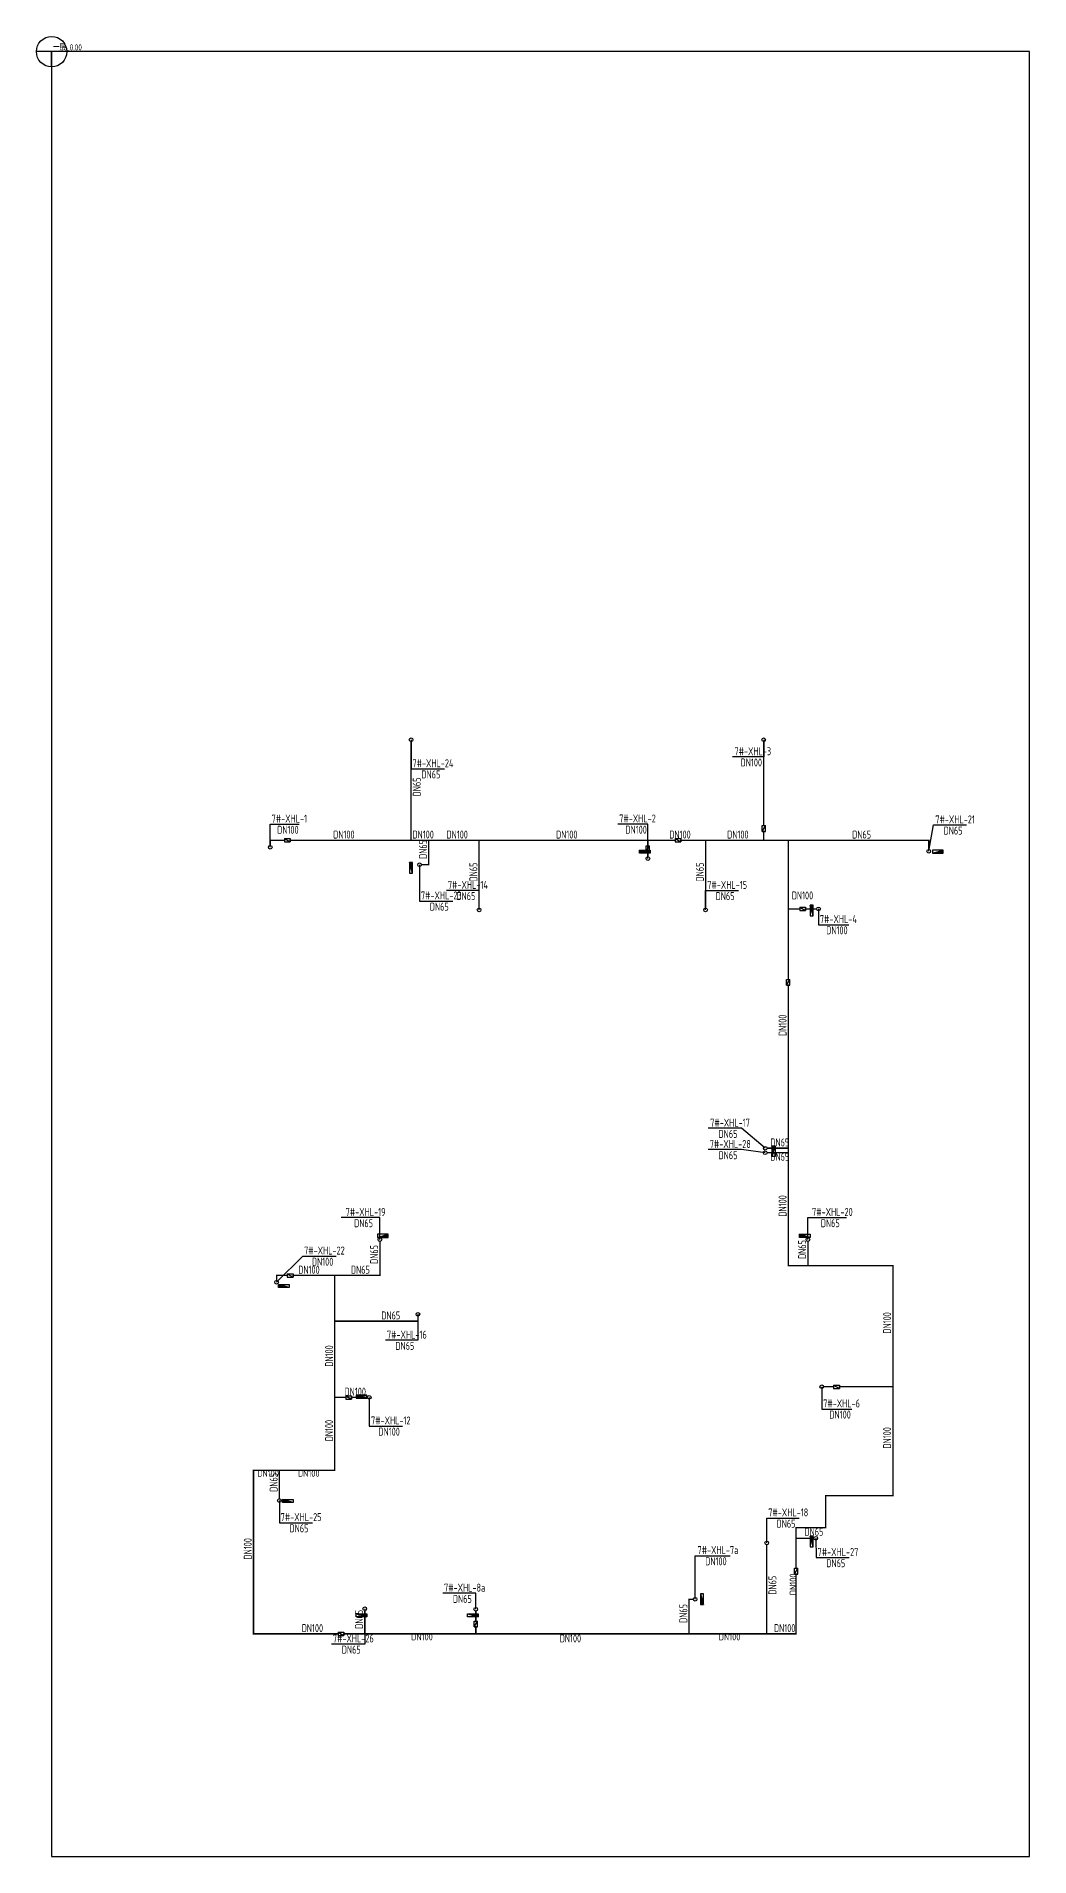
# Model space of a CAD drawing. Header units: millimetres. Extents: x 38276 to 732616, y -569659 to 393546.
# Drawn here: x 38276 to 103484, y 96341 to 215774 of the extents above; entities that cross this region are included whole.
import ezdxf

# ---------------------------------------------------------------- set-up
doc = ezdxf.new("R2010")
doc.units = ezdxf.units.MM
doc.header["$LTSCALE"] = 1000
for name, color, linetype in [('DIM_消防', 3, 'Continuous'), ('EQUIP_消火栓', 7, 'Continuous'), ('PIPE-消防', 1, 'Continuous'), ('S-Xh_注释', 3, 'Continuous'), ('TEXT_消防', 7, 'Continuous'), ('VALVE_消防', 7, 'Continuous'), ('VPIPE-消防', 1, 'Continuous')]:
    doc.layers.add(name, color=color, linetype=linetype)
doc.styles.add('_TWT_PIPEDN', font='GBENOR', dxfattribs={"width": 0.7, "height": 3.5, "bigfont": 'HZTXT'})
doc.styles.add('_TWT_SERIAL', font='GBENOR', dxfattribs={"width": 0.7, "height": 3.5, "bigfont": 'HZTXT'})
doc.styles.get("Standard").update_dxf_attribs({"font": 'gbenor.shx', "bigfont": 'gbcbig.shx'})

# ---------------------------------------------------------------- blocks, each defined once
blk = doc.blocks.new('Floorbase')
for p, q in [((0, 0), (-1000, 0)), ((0, -1000), (0, 0))]:
    blk.add_line(p, q)
blk.add_circle((0, 0), 1000)
at = {"style": '_TWT_PIPEDN', "width": 0.8}
blk.add_attdef('Elevation', (92, 81), '', height=400, dxfattribs=at)
blk = doc.blocks.new('$TwtSys$00000434')
for p, q in [((-0.5, 0.5), (-0.5, -0.5)), ((-0.5, -0.5), (0.5, 0.5)), ((0.5, 0.5), (-0.5, 0.5)), ((0.5, -0.5), (0.5, 0.5)), ((-0.5, -0.5), (0.5, -0.5))]:
    blk.add_line(p, q)
blk.add_solid([(0.5, -0.5), (0.5, 0.5), (-0.5, -0.5)])
blk = doc.blocks.new('$VALVE$00000316')
for p, q in [((-125, 72), (125, -72)), ((-125, 72), (-125, -72)), ((-125, 72), (125, 72)), ((125, 72), (125, -72)), ((-125, -72), (125, -72))]:
    blk.add_line(p, q)
at = {"const_width": 21.1}
blk.add_lwpolyline([(-11, 0, 1), (11, 0, 1)], format="xyb", close=True, dxfattribs=at)
for p in [(-125, 0), (125, 0)]:
    blk.add_point(p)
at = {"color": 7, "flags": 9}
for tag in ['XSIZE', 'YSIZE']:
    blk.add_attdef(tag, (0, 0), '', height=0.5, dxfattribs=at)

msp = doc.modelspace()

# ---------------------------------------------------------------- hatches: boundary and pattern name
at = {"layer": 'PIPE-消防'}
for points in [[(53626, 163027), (53581, 163027), (53581, 163072)], [(53626, 163027), (53626, 163072), (53581, 163072)], [(96866, 163027), (96866, 163072), (96911, 163072)], [(96866, 163027), (96911, 163027), (96911, 163072)], [(64036, 161420), (64036, 161375), (64081, 161375)], [(64036, 161420), (64081, 161420), (64081, 161375)], [(87640, 135122), (87640, 135077), (87595, 135077)], [(87640, 135122), (87595, 135122), (87595, 135077)], [(94505, 135122), (94550, 135122), (94550, 135167)], [(94505, 135122), (94505, 135167), (94550, 135167)], [(54048, 134474), (54003, 134474), (54003, 134519)], [(54048, 134474), (54048, 134519), (54003, 134519)], [(60826, 134474), (60826, 134429), (60871, 134429)], [(60826, 134474), (60871, 134474), (60871, 134429)], [(63326, 131474), (63371, 131474), (63371, 131429)], [(63326, 131474), (63326, 131429), (63371, 131429)], [(52531, 121689), (52486, 121689), (52486, 121734)], [(52531, 121689), (52531, 121734), (52486, 121734)], [(57868, 121689), (57913, 121689), (57913, 121644)], [(57868, 121689), (57868, 121644), (57913, 121644)], [(90090, 120033), (90045, 120033), (90045, 120078)], [(90090, 120033), (90090, 120078), (90045, 120078)], [(94505, 120033), (94505, 119988), (94550, 119988)], [(94505, 120033), (94550, 120033), (94550, 119988)], [(88155, 117916), (88155, 117961), (88110, 117961)], [(88155, 117916), (88110, 117916), (88110, 117961)], [(90090, 117916), (90135, 117916), (90135, 117871)], [(90090, 117916), (90090, 117871), (90135, 117871)], [(81126, 113226), (81081, 113226), (81081, 113271)], [(81126, 113226), (81126, 113271), (81081, 113271)], [(52531, 110958), (52486, 110958), (52486, 110913)], [(52531, 110958), (52531, 110913), (52486, 110913)], [(88155, 110958), (88200, 110958), (88200, 110913)], [(88155, 110958), (88155, 110913), (88200, 110913)]]:
    msp.add_hatch(color=256, dxfattribs=at).paths.add_polyline_path(points)

# ---------------------------------------------------------------- linework, layer by layer
at = {"layer": 'DIM_消防'}
for p, q in [((62876, 169624), (62876, 167714)), ((86026, 169624), (86026, 168500)), ((86026, 168500), (83974, 168500)), ((62876, 167714), (65072, 167714)), ((53626, 162574), (53626, 164082)), ((53626, 164082), (55525, 164082)), ((78426, 164090), (76450, 164090)), ((78426, 161824), (78426, 164090)), ((96866, 162310), (97176, 164030)), ((97176, 164030), (99342, 164030)), ((63436, 161420), (63436, 159040)), ((63436, 159040), (65614, 159040)), ((67343, 159732), (65206, 159732)), ((67343, 158462), (67343, 159732)), ((82208, 158462), (82208, 159732)), ((82208, 159732), (84375, 159732)), ((89626, 158524), (89626, 157490)), ((89626, 157490), (91613, 157490)), ((84574, 144130), (82385, 144130)), ((86126, 142824), (84574, 144130)), ((84574, 142730), (82385, 142730)), ((86126, 142524), (84574, 142730)), ((60826, 138270), (58286, 138270)), ((60826, 136824), (60826, 138270)), ((88926, 136824), (88926, 138270)), ((88926, 138270), (91466, 138270)), ((54048, 134027), (55764, 135742)), ((55764, 135742), (57948, 135742)), ((63326, 131924), (63326, 130220)), ((63326, 130220), (61204, 130220)), ((89842, 127174), (89842, 125710)), ((60126, 126474), (60126, 124592)), ((89842, 125710), (91814, 125710)), ((60126, 124592), (62316, 124592)), ((54226, 119700), (54226, 118250)), ((54226, 118250), (56404, 118250)), ((86226, 116926), (86226, 118556)), ((86226, 118556), (88356, 118556)), ((89446, 117230), (89476, 115960)), ((81526, 113226), (81526, 116086)), ((81526, 116086), (83828, 116086)), ((89476, 115960), (91642, 115960)), ((67126, 113620), (64952, 113620)), ((67126, 112574), (67126, 113620)), ((59836, 112600), (59836, 110290)), ((59836, 110290), (57654, 110290))]:
    msp.add_line(p, q, dxfattribs=at)
at = {"layer": 'PIPE-消防', "ltscale": 1.5, "const_width": 90}
for points in [[(62876, 169504), (62876, 163027)], [(86026, 169504), (86026, 163987)], [(86026, 163613), (86026, 163027)], [(53626, 162694), (53626, 163027)], [(53626, 163027), (54558, 163027)], [(54933, 163027), (62876, 163027)], [(62876, 163027), (64036, 163027)], [(64036, 161420), (64036, 163027)], [(64036, 163027), (67343, 163027)], [(67343, 158582), (67343, 163027)], [(67343, 163027), (78426, 163027)], [(78426, 162667), (78426, 163027)], [(78426, 163027), (80210, 163027)], [(80585, 163027), (82208, 163027)], [(82208, 158582), (82208, 163027)], [(82208, 163027), (86026, 163027)], [(86026, 163027), (87640, 163027)], [(87640, 163027), (87640, 158524)], [(96866, 163027), (87640, 163027)], [(96866, 162430), (96866, 163027)], [(63556, 161420), (64036, 161420)], [(78426, 161944), (78426, 162293)], [(87640, 158524), (87640, 153897)], [(88396, 158524), (87640, 158524)], [(89506, 158524), (88770, 158524)], [(87640, 153523), (87640, 142824)], [(86246, 142824), (87640, 142824)], [(86246, 142524), (87640, 142524)], [(87640, 142824), (87640, 142524)], [(87640, 142524), (87640, 135122)], [(60826, 136704), (60826, 134474)], [(88926, 136704), (88926, 135122)], [(87640, 135122), (88926, 135122)], [(88926, 135122), (94505, 135122)], [(94505, 135122), (94505, 127174)], [(54048, 134147), (54048, 134474)], [(54748, 134474), (54048, 134474)], [(57868, 134474), (55123, 134474)], [(57868, 134474), (60826, 134474)], [(57868, 131474), (57868, 134474)], [(57868, 126474), (57868, 131474)], [(63326, 131474), (57868, 131474)], [(63326, 131804), (63326, 131474)], [(89962, 127174), (90618, 127174)], [(90993, 127174), (94505, 127174)], [(94505, 127174), (94505, 120033)], [(57868, 121689), (57868, 126474)], [(58598, 126474), (57868, 126474)], [(60006, 126474), (58973, 126474)], [(52531, 110958), (52531, 121689)], [(52531, 121689), (54226, 121689)], [(54226, 119820), (54226, 121689)], [(54226, 121689), (57868, 121689)], [(90090, 120033), (90090, 117916)], [(90090, 120033), (94505, 120033)], [(90090, 117916), (88155, 117916)], [(88155, 117916), (88155, 117230)], [(89326, 117230), (88155, 117230)], [(88155, 117230), (88155, 115257)], [(86226, 116806), (86226, 110958)], [(88155, 114883), (88155, 110958)], [(59836, 112450), (59836, 110958)], [(67126, 112454), (67126, 111787)], [(81126, 113226), (81126, 110958)], [(81406, 113226), (81126, 113226)], [(67126, 111413), (67126, 110958)], [(52531, 110958), (58088, 110958)], [(58463, 110958), (59836, 110958)], [(59836, 110958), (67126, 110958)], [(67126, 110958), (81126, 110958)], [(81126, 110958), (86226, 110958)], [(86226, 110958), (88155, 110958)]]:
    msp.add_lwpolyline(points, dxfattribs=at)
at = {"layer": 'S-Xh_注释'}
msp.add_lwpolyline([(39276, 96341), (103484, 96341), (103484, 214774), (39276, 214774)], close=True, dxfattribs=at)
at = {"layer": 'VPIPE-消防'}
for centre in [(62876, 169624), (86026, 169624), (53626, 162574), (96866, 162310), (63436, 161420), (78426, 161824), (67343, 158462), (82208, 158462), (89626, 158524), (86126, 142824), (86126, 142524), (60826, 136824), (88926, 136824), (54048, 134027), (63326, 131924), (89842, 127174), (60126, 126474), (54226, 119700), (86226, 116926), (89446, 117230), (59836, 112600), (67126, 112574), (81526, 113226)]:
    msp.add_circle(centre, 120, dxfattribs=at)

# ---------------------------------------------------------------- block references
at = {"layer": 'EQUIP_消火栓', "zscale": 700}
for p, xscale, yscale, rotation in [((62876, 161224), 700, 200, 90), ((89176, 158424), -700, -200, 270), ((86676, 142624), -700, 200, 270), ((88726, 137074), 700, -200, 180), ((59626, 126524), 700, 200, 180), ((89176, 117024), 700, 200, 90), ((81976, 113224), 700, 200, 270)]:
    msp.add_blockref('$TwtSys$00000434', p, dxfattribs=dict(at, xscale=xscale, yscale=yscale, rotation=rotation))
for p, xscale, yscale in [((78226, 162274), -700, 200), ((97466, 162274), 700, 200), ((61026, 137074), 700, 200), ((54526, 133774), -700, 200), ((54776, 119674), -700, 200), ((59626, 112174), 700, -200), ((66926, 112174), 700, -200)]:
    msp.add_blockref('$TwtSys$00000434', p, dxfattribs=dict(at, xscale=xscale, yscale=yscale))
at = {"layer": 'S-Xh_注释', "color": 0}
msp.add_blockref('Floorbase', (39276, 214774), dxfattribs=at).add_auto_attribs({'Elevation': '一层_0.00'})
at = {"layer": 'VALVE_消防', "zscale": 1.5}
for p, xscale, yscale, rotation in [((86026, 163800), -1.5, -1.5, 270), ((78426, 162480), 1.5, 1.5, 90), ((88583, 158524), -1.5, -1.5, 180), ((87640, 153710), -1.5, -1.5, 270), ((54936, 134474), -1.5, -1.5, 180), ((58786, 126474), -1.5, -1.5, 180), ((88155, 115070), -1.5, -1.5, 270), ((67126, 111600), -1.5, -1.5, 270)]:
    msp.add_blockref('$VALVE$00000316', p, dxfattribs=dict(at, xscale=xscale, yscale=yscale, rotation=rotation))
at = {"layer": 'VALVE_消防', "xscale": 1.5, "yscale": 1.5, "zscale": 1.5}
for p in [(54746, 163027), (80398, 163027), (90806, 127174), (58276, 110958)]:
    msp.add_blockref('$VALVE$00000316', p, dxfattribs=at)

# ---------------------------------------------------------------- texts
at = {"layer": 'DIM_消防', "color": 7, "style": '_TWT_SERIAL', "width": 0.7}
for s, p in [('7#-XHL-3', (84106, 168605)), ('7#-XHL-24', (62963, 167819)), ('DN65', (63554, 167084)), ('DN100', (84510, 167870)), ('7#-XHL-1', (53718, 164187)), ('DN100', (54085, 163452)), ('7#-XHL-2', (76540, 164195)), ('DN100', (76948, 163460)), ('7#-XHL-21', (97294, 164135)), ('DN65', (97839, 163400)), ('7#-XHL-14', (65295, 159837)), ('7#-XHL-15', (82321, 159837)), ('7#-XHL-23', (63523, 159145)), ('DN65', (64105, 158410)), ('DN65', (65855, 159102)), ('DN65', (82872, 159102)), ('7#-XHL-4', (89716, 157595)), ('DN100', (90129, 156860)), ('7#-XHL-17', (82515, 144235)), ('7#-XHL-28', (82484, 142835)), ('DN65', (83060, 143500)), ('DN65', (83060, 142100)), ('7#-XHL-19', (58580, 138375)), ('7#-XHL-20', (89200, 138375)), ('DN65', (59136, 137640)), ('DN65', (89776, 137640)), ('7#-XHL-22', (55851, 135847)), ('DN100', (56366, 135112)), ('7#-XHL-16', (61293, 130325)), ('DN65', (61845, 129590)), ('7#-XHL-6', (89932, 125815)), ('DN100', (90338, 125080)), ('7#-XHL-12', (60247, 124697)), ('DN100', (60731, 123962)), ('7#-XHL-25', (54313, 118355)), ('7#-XHL-18', (86326, 118661)), ('DN65', (86871, 117926)), ('DN65', (54895, 117620)), ('7#-XHL-7a', (81678, 116191)), ('DN100', (82187, 115456)), ('7#-XHL-27', (89564, 116065)), ('DN65', (90139, 115330)), ('7#-XHL-8a', (65040, 113725)), ('DN65', (65619, 112990)), ('7#-XHL-26', (57742, 110395)), ('DN65', (58325, 109660))]:
    msp.add_text(s, height=525, dxfattribs=at).set_placement(p)
at = {"layer": 'TEXT_消防', "style": '_TWT_PIPEDN', "width": 0.7}
for s, p in [('DN65', (63513, 165906)), ('DN65', (63923, 161804)), ('DN65', (67230, 160325)), ('DN65', (82096, 160325)), ('DN100', (87528, 150184)), ('DN100', (87528, 138333)), ('DN65', (60713, 135229)), ('DN65', (88813, 135553)), ('DN100', (94392, 130658)), ('DN100', (57756, 128484)), ('DN100', (57756, 123591)), ('DN100', (94392, 123114)), ('DN65', (54113, 120275)), ('DN100', (52419, 115834)), ('DN65', (86863, 113523)), ('DN65', (81013, 111673)), ('DN65', (59723, 111284))]:
    msp.add_text(s, height=525, rotation=90, dxfattribs=at).set_placement(p)
for s, p in [('DN100', (57761, 163140)), ('DN100', (62966, 163140)), ('DN100', (65199, 163140)), ('DN100', (72394, 163140)), ('DN100', (79827, 163140)), ('DN100', (83627, 163140)), ('DN65', (91833, 163140)), ('DN100', (87869, 159142)), ('DN65', (86463, 142937)), ('DN65', (86463, 141998)), ('DN100', (55468, 134586)), ('DN65', (58927, 134586)), ('DN65', (60918, 131586)), ('DN100', (58507, 126586)), ('DN65', (88703, 117388)), ('DN100', (55693, 111071)), ('DN100', (86700, 111071)), ('DN100', (72634, 110395))]:
    msp.add_text(s, height=525, dxfattribs=at).set_placement(p)
at = {"layer": 'TEXT_消防'}
for p in [(52778, 121264), (55447, 121264), (62880, 110533), (83075, 110533)]:
    msp.add_text('DN100', height=450, dxfattribs=at).set_placement(p)
msp.add_text('DN100', height=450, rotation=90, dxfattribs=at).set_placement((88180, 113494))

doc.saveas('drawing.dxf')
